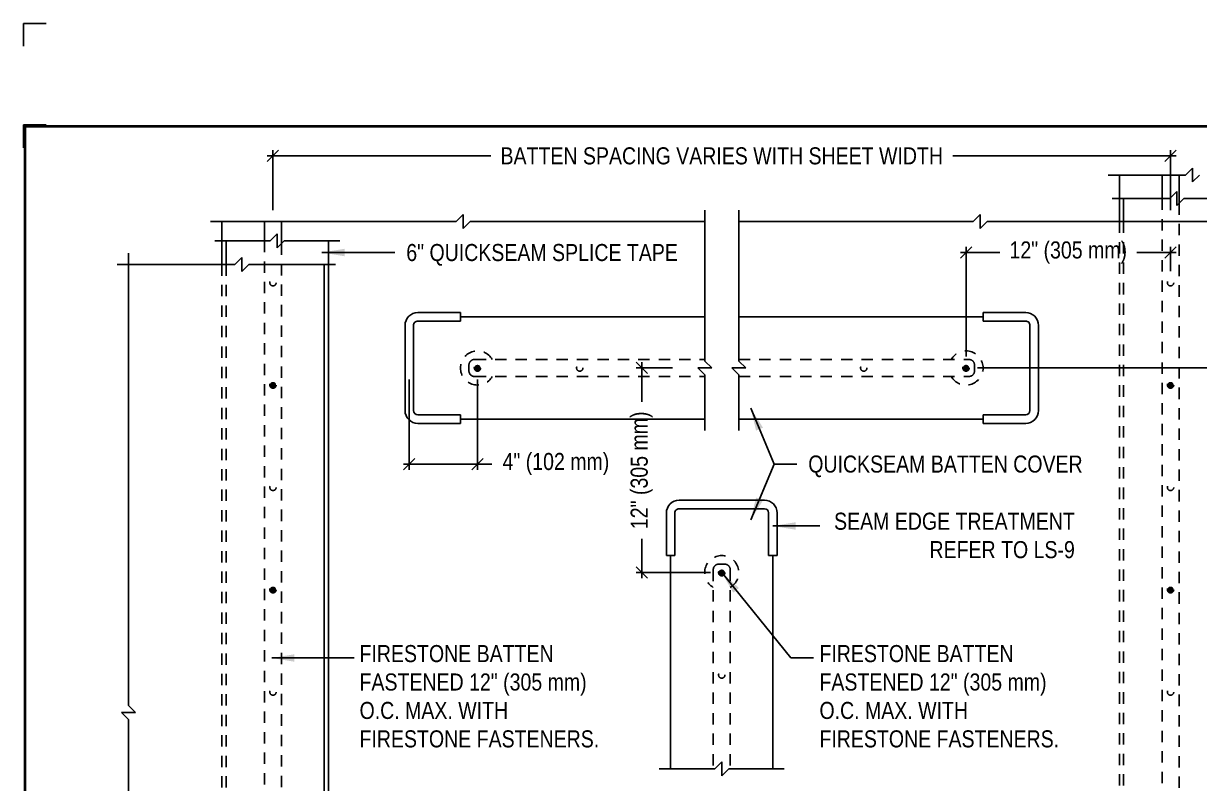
# Model space of a CAD drawing. Header units: inches. Extents: x 233.4 to 253.5, y -265.2 to -248.5.
# Drawn here: x 233.45 to 246.39, y -256.83 to -248.47 of the extents above; entities that cross this region are included whole.
import ezdxf
from ezdxf.enums import TextEntityAlignment as Align

# ---------------------------------------------------------------- set-up
doc = ezdxf.new("R2010")
doc.units = ezdxf.units.IN
doc.header["$MEASUREMENT"] = 0
doc.linetypes.add('HIDDEN2', pattern=[0.1875, 0.125, -0.0625])
doc.layers.get('0').update_dxf_attribs({"linetype": 'CONTINUOUS'})
doc.layers.get('DEFPOINTS').update_dxf_attribs({"linetype": 'CONTINUOUS'})
for name, color, linetype in [('FSBP-ACCESSORY-FIRESTONE', 7, 'CONTINUOUS'), ('FSBP-ANNO-NOTE', 7, 'CONTINUOUS'), ('FSBP-MEMBRANE', 7, 'CONTINUOUS'), ('FSBP-SEALANTS', 1, 'CONTINUOUS'), ('FSBP-TTLB-BORDER', 7, 'CONTINUOUS'), ('FSBP-TTLB-TEXT', 7, 'CONTINUOUS')]:
    doc.layers.add(name, color=color, linetype=linetype)
doc.styles.add('FSBP_ARIAL', font='arial.ttf')
doc.styles.add('FSBP_ARIAL_BOLD', font='')
doc.styles.add('FSBP_ARIAL_NAR', font='ARIALN.TTF')
doc.styles.get('FSBP_ARIAL_BOLD').set_extended_font_data('Arial Black')
doc.dimstyles.new('FSBP-DIM', dxfattribs={"dimtxt": 0.1875, "dimasz": 0.125, "dimexe": 0.0625, "dimexo": 0.125, "dimgap": 0.125, "dimtad": 0, "dimdec": 0, "dimzin": 1, "dimdsep": 46, "dimlunit": 4, "dimtxsty": 'FSBP_ARIAL_NAR', "dimblk": 'OBLIQUE', "dimcen": 0.09375, "dimdle": 0.0625, "dimclrd": 256, "dimclre": 256, "dimclrt": 256, "dimadec": 0, "dimazin": 0, "dimtfac": 1, "dimtdec": 0, "dimtmove": 1, "dimatfit": 3, "dimfxl": 1, "dimtolj": 1, "dimtzin": 0, "dimlwd": -1, "dimlwe": -1, "dimarcsym": 0})
doc.dimstyles.new('FSBP-LEADER', dxfattribs={"dimtxt": 0.1875, "dimasz": 0.25, "dimexe": 0.0625, "dimexo": 0.125, "dimgap": 0.125, "dimtad": 0, "dimtih": 1, "dimtoh": 1, "dimdec": 4, "dimzin": 0, "dimdsep": 46, "dimlunit": 4, "dimtxsty": 'FSBP_ARIAL_NAR', "dimcen": 0.09375, "dimclrd": 256, "dimclre": 256, "dimclrt": 256, "dimadec": 0, "dimazin": 0, "dimtfac": 1, "dimtdec": 4, "dimtofl": 0, "dimtmove": 0, "dimatfit": 3, "dimfxl": 1, "dimtolj": 1, "dimtzin": 0, "dimlwd": -1, "dimlwe": -1, "dimarcsym": 0})

# ---------------------------------------------------------------- blocks, each defined once
blk = doc.blocks.new('TTLB-EPDM_1')
at = {"layer": 'DEFPOINTS', "linetype": 'Continuous', "ltscale": 1.75}
blk.add_lwpolyline([(-0.015625, 13.88083333333333), (-0.015625, 14.13083333333333), (0.234375, 14.13083333333333)], dxfattribs=at)
at = {"layer": 'DEFPOINTS', "color": 1}
blk.add_lwpolyline([(0.234375, 13.015625), (-0.015625, 13.015625), (-0.015625, 12.765625)], dxfattribs=at)
at = {"layer": 'FSBP-TTLB-BORDER', "const_width": 0.03125}
blk.add_lwpolyline([(20, 0), (20, 13), (0, 13), (0, 0)], dxfattribs=at)
at = {"layer": 'FSBP-TTLB-TEXT'}
for tag, height, style, p in [('MAXIMUM_WARRANTY', 0.1875, 'FSBP_ARIAL_BOLD', (18.03987100774941, 0.2240244307510579)), ('ACCPT_SYSTEMS', 0.21875, 'FSBP_ARIAL', (12.49438170418193, -1.125))]:
    blk.add_attdef(tag, text='', height=height, dxfattribs=dict(at, style=style)).set_placement(p, align=Align.MIDDLE_LEFT)
for tag, height, style, p in [('DETAIL_DESCP_LINE_1', 0.21875, 'FSBP_ARIAL_BOLD', (10.33118450231211, -0.3736318192489421)), ('ISSUE_REV_DATE', 0.21875, 'FSBP_ARIAL', (16.84069633627263, -0.7282559425942452)), ('DETAIL_NUMBER', 0.4375, 'FSBP_ARIAL', (18.91941590748775, -0.8931630692489421))]:
    blk.add_attdef(tag, text='', height=height, dxfattribs=dict(at, style=style)).set_placement(p, align=Align.MIDDLE_CENTER)
blk = doc.blocks.new('_OBLIQUE')
at = {"color": 0, "linetype": 'ByBlock'}
blk.add_line((-0.5, -0.5), (0.5, 0.5), dxfattribs=at)
blk = doc.blocks.new('*D4')
at = {"layer": 'DEFPOINTS', "color": 0, "transparency": 16777216}
for p in [(246.0666716077559, -250.9921663651043), (246.0666716077559, -251.3239569630796), (243.8166716077559, -252.2614569630796)]:
    blk.add_point(p, dxfattribs=at)
at = {"layer": 'FSBP-ANNO-NOTE', "transparency": 16777216}
for p, q in [((243.7541716077559, -250.9921663651043), (244.1877920033903, -250.9921663651043)), ((243.8166716077559, -252.1364569630796), (243.8166716077559, -250.9296663651043)), ((246.1291716077559, -250.9921663651043), (245.6955512121216, -250.9921663651043)), ((246.0666716077559, -251.1989569630796), (246.0666716077559, -250.9296663651043))]:
    blk.add_line(p, q, dxfattribs=at)
at = {"layer": 'FSBP-ANNO-NOTE', "transparency": 16777216, "xscale": 0.125, "yscale": 0.125, "zscale": 0.125, "rotation": 180}
blk.add_blockref('_OBLIQUE', (243.8166716077559, -250.9921663651043), dxfattribs=at)
at = {"layer": 'FSBP-ANNO-NOTE', "transparency": 16777216, "xscale": 0.125, "yscale": 0.125, "zscale": 0.125}
blk.add_blockref('_OBLIQUE', (246.0666716077559, -250.9921663651043), dxfattribs=at)
at = {"layer": 'FSBP-ANNO-NOTE', "transparency": 16777216, "insert": (244.9416716077559, -250.9921663651043), "char_height": 0.1875, "attachment_point": 5, "style": 'FSBP_ARIAL_NAR'}
blk.add_mtext('\\A1;12" (305 mm)', dxfattribs=at)
blk = doc.blocks.new('*D10')
at = {"layer": 'DEFPOINTS', "color": 0, "transparency": 16777216}
for p in [(237.6916716077559, -252.2614569630796), (238.4416716077559, -252.2614569630796), (238.4416716077559, -253.3176562381061)]:
    blk.add_point(p, dxfattribs=at)
at = {"layer": 'FSBP-ANNO-NOTE', "transparency": 16777216}
for p, q in [((237.6916716077559, -252.3864569630796), (237.6916716077559, -253.3801562381061)), ((238.4416716077559, -252.3864569630796), (238.4416716077559, -253.3801562381061)), ((237.6291716077559, -253.3176562381061), (238.5041716077559, -253.3176562381061)), ((238.6000538091273, -253.3176562381061), (238.4416716077559, -253.3176562381061))]:
    blk.add_line(p, q, dxfattribs=at)
at = {"layer": 'FSBP-ANNO-NOTE', "transparency": 16777216, "xscale": 0.125, "yscale": 0.125, "zscale": 0.125, "rotation": 180}
blk.add_blockref('_OBLIQUE', (237.6916716077559, -253.3176562381061), dxfattribs=at)
at = {"layer": 'FSBP-ANNO-NOTE', "transparency": 16777216, "xscale": 0.125, "yscale": 0.125, "zscale": 0.125}
blk.add_blockref('_OBLIQUE', (238.4416716077559, -253.3176562381061), dxfattribs=at)
at = {"layer": 'FSBP-ANNO-NOTE', "transparency": 16777216, "insert": (239.3045004325925, -253.3176562381061), "char_height": 0.1875, "attachment_point": 5, "style": 'FSBP_ARIAL_NAR'}
blk.add_mtext('\\A1;4" (102 mm)', dxfattribs=at)
blk = doc.blocks.new('*D2')
at = {"layer": 'DEFPOINTS', "color": 0, "transparency": 16777216}
for p in [(246.0666716077557, -249.9306130538656), (236.1916716077557, -250.6520385115296), (246.0666716077557, -250.6520385115296)]:
    blk.add_point(p, dxfattribs=at)
at = {"layer": 'FSBP-ANNO-NOTE', "transparency": 16777216}
for p, q in [((236.1291716077557, -249.9306130538656), (238.5867517578239, -249.9306130538656)), ((236.1916716077557, -250.5270385115296), (236.1916716077557, -249.8681130538656)), ((246.1291716077557, -249.9306130538656), (243.6715914576875, -249.9306130538656)), ((246.0666716077557, -250.5270385115296), (246.0666716077557, -249.8681130538656))]:
    blk.add_line(p, q, dxfattribs=at)
at = {"layer": 'FSBP-ANNO-NOTE', "transparency": 16777216, "xscale": 0.125, "yscale": 0.125, "zscale": 0.125, "rotation": 180}
blk.add_blockref('_OBLIQUE', (236.1916716077557, -249.9306130538656), dxfattribs=at)
at = {"layer": 'FSBP-ANNO-NOTE', "transparency": 16777216, "xscale": 0.125, "yscale": 0.125, "zscale": 0.125}
blk.add_blockref('_OBLIQUE', (246.0666716077557, -249.9306130538656), dxfattribs=at)
at = {"layer": 'FSBP-ANNO-NOTE', "transparency": 16777216, "insert": (241.1291716077557, -249.9306130538656), "char_height": 0.1875, "attachment_point": 5, "style": 'FSBP_ARIAL_NAR'}
blk.add_mtext('\\A1;BATTEN SPACING VARIES WITH SHEET WIDTH', dxfattribs=at)
blk = doc.blocks.new('*D9')
at = {"layer": 'DEFPOINTS', "color": 0, "transparency": 16777216}
for p in [(240.2488062678929, -252.2614569630797), (240.713459944225, -252.2614569630797), (241.1291716077558, -254.5114569630797)]:
    blk.add_point(p, dxfattribs=at)
at = {"layer": 'FSBP-ANNO-NOTE', "transparency": 16777216}
for p, q in [((240.588459944225, -252.2614569630797), (240.1863062678929, -252.2614569630797)), ((240.2488062678929, -252.1989569630797), (240.2488062678929, -252.6325773587141)), ((240.2488062678929, -254.5739569630797), (240.2488062678929, -254.1403365674453)), ((241.0041716077558, -254.5114569630797), (240.1863062678929, -254.5114569630797))]:
    blk.add_line(p, q, dxfattribs=at)
at = {"layer": 'FSBP-ANNO-NOTE', "transparency": 16777216, "xscale": 0.125, "yscale": 0.125, "zscale": 0.125}
for p, rotation in [((240.2488062678929, -252.2614569630797), 90), ((240.2488062678929, -254.5114569630797), 270)]:
    blk.add_blockref('_OBLIQUE', p, dxfattribs=dict(at, rotation=rotation))
at = {"layer": 'FSBP-ANNO-NOTE', "transparency": 16777216, "insert": (240.2488062678929, -253.3864569630797), "char_height": 0.1875, "attachment_point": 5, "rotation": 90, "style": 'FSBP_ARIAL_NAR'}
blk.add_mtext('\\A1;12" (305 mm)', dxfattribs=at)

msp = doc.modelspace()

# ---------------------------------------------------------------- linework, layer by layer
at = {"layer": 'FSBP-ACCESSORY-FIRESTONE'}
for p, q in [((245.9729216077561, -250.3996080079795), (245.9729216077561, -250.1400811743582)), ((246.160421607756, -250.4528423680479), (246.160421607756, -250.1400811743582)), ((236.0979216077559, -250.864115220545), (236.0979216077558, -250.6520385115296)), ((236.2854216077557, -250.8939120806136), (236.2854216077557, -250.6520385115296))]:
    msp.add_line(p, q, dxfattribs=at)
at = {"layer": 'FSBP-ACCESSORY-FIRESTONE', "linetype": 'HIDDEN2'}
for p, q in [((245.9729216077561, -250.3996080079795), (245.9729216077561, -259.2302069630797)), ((246.160421607756, -250.4528423680479), (246.1604216077559, -259.2302069630797)), ((236.0979216077559, -250.8641152205451), (236.097921607756, -259.2302069630796)), ((236.2854216077556, -250.8939120806136), (236.2854216077557, -259.2302069630796)), ((238.3479216077561, -252.2927069630795), (238.347921607756, -252.2302069630796)), ((238.410421607756, -252.1677069630796), (240.9416716077559, -252.1677069630796)), ((241.3166716077558, -252.1677069630796), (243.8479216077559, -252.1677069630796)), ((243.9104216077559, -252.2927069630798), (243.9104216077559, -252.2302069630796)), ((238.4104216077561, -252.3552069630795), (240.9416716077559, -252.3552069630796)), ((241.3166716077559, -252.3552069630796), (243.8479216077559, -252.3552069630798)), ((241.0354216077558, -254.4802069630796), (241.0354216077559, -256.6677069630796)), ((241.0979216077558, -254.4177069630796), (241.1604216077558, -254.4177069630796)), ((241.2229216077558, -254.4802069630796), (241.2229216077558, -256.6677069630796))]:
    msp.add_line(p, q, dxfattribs=at)
at = {"layer": 'FSBP-ACCESSORY-FIRESTONE', "const_width": 0.03515625}
for points in [[(238.4240934827559, -252.2614569630796, 1), (238.4592497327559, -252.2614569630796, 1)], [(243.7990934827559, -252.2614569630796, 1), (243.8342497327559, -252.2614569630796, 1)], [(236.1740934827557, -252.4489569630796, -1), (236.2092497327557, -252.4489569630796, -1)], [(246.0490934827558, -252.4489569630796, -1), (246.0842497327558, -252.4489569630796, -1)], [(241.1115934827558, -254.5114569630796, 1), (241.1467497327558, -254.5114569630796, 1)], [(236.1740934827557, -254.6989569630796, -1), (236.2092497327557, -254.6989569630796, -1)], [(246.0490934827558, -254.6989569630796, -1), (246.0842497327558, -254.6989569630796, -1)]]:
    msp.add_lwpolyline(points, format="xyb", close=True, dxfattribs=at)
at = {"layer": 'FSBP-ACCESSORY-FIRESTONE', "linetype": 'HIDDEN2'}
for centre in [(236.1916716077558, -251.3239569630796), (246.0666716077559, -251.3239569630796), (238.4416716077559, -252.2614569630796), (242.6916716077559, -252.2614569630796), (243.8166716077559, -252.2614569630796), (236.1916716077558, -252.4489569630796), (246.0666716077559, -252.4489569630796), (236.1916716077558, -253.5739569630796), (246.0666716077559, -253.5739569630796), (241.1291716077558, -254.5114569630796), (236.1916716077557, -254.6989569630796), (246.0666716077558, -254.6989569630796), (241.1291716077558, -255.6364569630797), (236.1916716077558, -255.8239569630796), (246.0666716077559, -255.8239569630796)]:
    msp.add_circle(centre, 0.03515625, dxfattribs=at)
for centre, start, end in [((238.410421607756, -252.2302069630796), 90, 180.0000000000196), ((238.4104216077561, -252.2927069630795), 180.0000000000173, 269.9999999999977), ((243.8479216077559, -252.2302069630796), 0, 90.00000000000061), ((243.8479216077559, -252.2927069630798), 269.9999999999977, 0), ((241.0979216077558, -254.4802069630796), 90, 180.0000000000013), ((241.1604216077558, -254.4802069630796), 359.9999999999999, 90)]:
    msp.add_arc(centre, 0.0625, start, end, dxfattribs=at)
at = {"layer": 'FSBP-ANNO-NOTE'}
msp.add_line((243.9416716077559, -252.2614569630796), (249.8429919131966, -252.2614569630796), dxfattribs=at)
at = {"layer": 'FSBP-MEMBRANE'}
for p, q in [((246.3085214920038, -250.0634093142898), (246.2318496319353, -250.1400811743583)), ((246.3085214920038, -250.0634093142898), (246.3085214920038, -250.2167530344267)), ((245.3791716077559, -250.1400811743582), (246.2318496319353, -250.1400811743582)), ((245.5041716077559, -250.6520385115298), (245.5041716077559, -250.1400811743582)), ((246.3085214920038, -250.2167530344267), (246.3851933520722, -250.1400811743583)), ((246.1369841077559, -250.3229361479111), (246.0603122476875, -250.3996080079796)), ((246.1369841077559, -250.3229361479111), (246.1369841077559, -250.476279868048)), ((245.4260466077559, -250.3996080079795), (246.0603122476876, -250.3996080079795)), ((245.5510466077559, -250.6520385115298), (245.5510466077559, -250.3996080079795)), ((246.1369841077559, -250.476279868048), (246.2136559678244, -250.3996080079796)), ((246.2136559678244, -250.3996080079795), (246.8479216077559, -250.3996080079795)), ((238.285421607756, -250.5753666514614), (238.2087497476876, -250.6520385115298)), ((238.285421607756, -250.5753666514614), (238.285421607756, -250.7287103715983)), ((240.941671607756, -250.5270385115298), (240.9416716077559, -252.1847851030111)), ((241.316671607756, -250.5270385115298), (241.3166716077559, -252.1847851030111)), ((243.9729216077559, -250.5753666514614), (243.8962497476875, -250.6520385115298)), ((243.9729216077559, -250.5753666514614), (243.9729216077559, -250.7287103715983)), ((235.5041716077559, -250.6520385115296), (238.2087497476876, -250.6520385115298)), ((235.6291716077558, -251.1236058924309), (235.6291716077559, -250.6520385115296)), ((238.285421607756, -250.7287103715983), (238.3620934678244, -250.6520385115298)), ((238.3620934678244, -250.6520385115298), (240.941671607756, -250.6520385115298)), ((243.8962497476875, -250.6520385115298), (241.3166716077559, -250.6520385115298)), ((243.9729216077559, -250.7287103715983), (244.0495934678244, -250.6520385115298)), ((246.676046607756, -250.6520385115296), (244.0495934678244, -250.6520385115298)), ((235.5510466077558, -250.864115220545), (236.1618747476874, -250.864115220545)), ((235.6760466077558, -251.1236058924309), (235.6760466077558, -250.8641152205451)), ((236.2385466077558, -250.7874433604766), (236.1618747476873, -250.864115220545)), ((236.2385466077558, -250.7874433604766), (236.2385466077558, -250.9407870806135)), ((236.2385466077558, -250.9407870806135), (236.3152184678243, -250.864115220545)), ((236.3152184678243, -250.864115220545), (236.9260466077557, -250.864115220545)), ((236.8010466077557, -251.0379054429031), (236.8010466077557, -250.864115220545)), ((234.6033444041144, -250.9986058924308), (234.6033444041144, -255.9717529053157)), ((234.4783444041144, -251.1236058924308), (235.772769030403, -251.1236058924309)), ((235.8494408904715, -251.0469340323624), (235.772769030403, -251.1236058924308)), ((235.8494408904715, -251.0469340323624), (235.8494408904715, -251.2002777524993)), ((235.8494408904715, -251.2002777524993), (235.92611275054, -251.1236058924308)), ((235.92611275054, -251.1236058924308), (236.8791716077558, -251.1236058924309)), ((236.7541716077558, -251.1236058924309), (236.7541716077557, -261.4489569630796)), ((236.8010466077557, -251.0379054429031), (236.8010466077556, -261.4489569630796)), ((240.9416716077559, -251.6989569630796), (238.2541716077561, -251.6989569630796)), ((244.0041716077558, -251.6989569630796), (241.3166716077559, -251.6989569630796)), ((241.0183434678244, -252.2614569630796), (240.8649997476875, -252.2614569630796)), ((240.8649997476875, -252.2614569630796), (240.9416716077559, -252.3381288231481)), ((241.0183434678244, -252.2614569630796), (240.9416716077559, -252.1847851030112)), ((241.3933434678244, -252.2614569630796), (241.2399997476875, -252.2614569630796)), ((241.2399997476875, -252.2614569630796), (241.3166716077559, -252.3381288231481)), ((241.3933434678244, -252.2614569630796), (241.3166716077559, -252.1847851030112)), ((240.9416716077559, -252.3381288231481), (240.9416716077559, -252.9489569630795)), ((241.3166716077559, -252.3381288231481), (241.3166716077559, -252.9489569630795)), ((240.9416716077559, -252.8239569630796), (238.2541716077561, -252.8239569630796)), ((244.0041716077558, -252.8239569630796), (241.3166716077559, -252.8239569630796)), ((240.5666716077557, -254.3239569630796), (240.5666716077558, -256.6677069630796)), ((241.6916716077557, -254.3239569630796), (241.6916716077558, -256.6677069630796)), ((234.6806193206833, -256.0490278218846), (234.6033444041144, -255.9717529053158)), ((234.5260694875455, -256.0490278218846), (234.6806193206833, -256.0490278218846)), ((234.5260694875455, -256.0490278218846), (234.6033444041144, -256.1263027384535)), ((234.6033444041144, -256.1263027384535), (234.6033444041144, -261.4489569630796)), ((240.4416716077557, -256.6677069630796), (241.0524997476874, -256.6677069630796)), ((241.1291716077558, -256.5910351030112), (241.0524997476874, -256.6677069630796)), ((241.1291716077558, -256.5910351030112), (241.1291716077558, -256.7443788231481)), ((241.1291716077558, -256.7443788231481), (241.2058434678243, -256.6677069630796)), ((241.2058434678243, -256.6677069630796), (241.8166716077557, -256.6677069630796))]:
    msp.add_line(p, q, dxfattribs=at)
at = {"layer": 'FSBP-MEMBRANE', "linetype": 'HIDDEN2'}
for p, q in [((245.5041716077559, -250.6520385115298), (245.5041716077558, -261.4489569630796)), ((245.5510466077559, -250.6520385115298), (245.5510466077558, -261.4489569630796)), ((235.6291716077558, -251.1236058924309), (235.6291716077557, -261.4489569630796)), ((235.6760466077558, -251.1236058924309), (235.6760466077557, -261.4489569630796))]:
    msp.add_line(p, q, dxfattribs=at)
msp.add_circle((239.5666716077559, -252.2614569630796), 0.03515625, dxfattribs=at)
for centre, start, end in [((238.4416716077561, -252.2614569630796), 30.00000000000052, 330.0000000000009), ((243.8166716077559, -252.2614569630796), 209.9999999999991, 149.9999999999995), ((241.1291716077558, -254.5114569630796), 300.0000000000033, 240.0000000000346)]:
    msp.add_arc(centre, 0.1875, start, end, dxfattribs=at)
at = {"layer": 'FSBP-SEALANTS'}
for p, q in [((238.2541716077561, -251.6520819630797), (237.785421607756, -251.6520819630797)), ((238.2541716077561, -251.7458319630797), (237.785421607756, -251.7458319630797)), ((238.2541716077561, -251.7458319630797), (238.2541716077561, -251.6520819630797)), ((244.0041716077559, -251.7458319630797), (244.0041716077559, -251.6520819630797)), ((244.0041716077559, -251.6520819630797), (244.4729216077559, -251.6520819630797)), ((244.0041716077559, -251.7458319630797), (244.4729216077559, -251.7458319630797)), ((237.644796607756, -252.7302069630797), (237.644796607756, -251.7927069630797)), ((237.738546607756, -252.7302069630797), (237.738546607756, -251.7927069630797)), ((244.5197966077557, -252.7302069630797), (244.5197966077557, -251.7927069630797)), ((244.6135466077557, -252.7302069630797), (244.6135466077558, -251.7927069630797)), ((238.2541716077561, -252.7770819630797), (237.785421607756, -252.7770819630797)), ((238.2541716077561, -252.7770819630797), (238.2541716077561, -252.8708319630797)), ((244.0041716077559, -252.7770819630797), (244.4729216077559, -252.7770819630797)), ((244.0041716077559, -252.7770819630797), (244.0041716077559, -252.8708319630797)), ((238.2541716077561, -252.8708319630798), (237.785421607756, -252.8708319630797)), ((244.0041716077559, -252.8708319630798), (244.4729216077559, -252.8708319630797)), ((241.5979216077558, -253.7145819630796), (240.6604216077558, -253.7145819630796)), ((241.5979216077558, -253.8083319630796), (240.6604216077558, -253.8083319630796)), ((240.5197966077558, -253.8552069630795), (240.5197966077558, -254.3239569630796)), ((240.6135466077558, -253.8552069630795), (240.6135466077558, -254.3239569630796)), ((241.6447966077558, -253.8552069630796), (241.6447966077558, -254.3239569630796)), ((241.7385466077558, -253.8552069630796), (241.7385466077558, -254.3239569630796)), ((240.6135466077558, -254.3239569630796), (240.5197966077558, -254.3239569630796)), ((241.6447966077558, -254.3239569630796), (241.7385466077558, -254.3239569630796))]:
    msp.add_line(p, q, dxfattribs=at)
for centre, radius, start, end in [((237.7854216077561, -251.7927069630797), 0.140625, 89.99999999999959, 180.000000000001), ((237.7854216077561, -251.7927069630797), 0.046875, 89.99999999999959, 180.000000000001), ((244.4729216077557, -251.7927069630797), 0.140625, 359.9999999999991, 90.00000000000041), ((244.4729216077557, -251.7927069630797), 0.046875, 359.9999999999991, 90.00000000000041), ((237.7854216077561, -252.7302069630797), 0.140625, 180.0000000000012, 269.9999999999996), ((237.7854216077561, -252.7302069630797), 0.046875, 180.0000000000012, 269.9999999999996), ((244.4729216077557, -252.7302069630797), 0.140625, 270.0000000000004, 359.9999999999989), ((244.4729216077557, -252.7302069630797), 0.046875, 270.0000000000004, 359.9999999999989), ((240.6604216077558, -253.8552069630795), 0.140625, 89.99999999999898, 180.0000000000004), ((241.5979216077558, -253.8552069630796), 0.140625, 4.071109992273301e-13, 89.99999999999878), ((240.6604216077558, -253.8552069630795), 0.046875, 89.99999999999898, 180.0000000000004), ((241.5979216077558, -253.8552069630796), 0.046875, 4.071109992273301e-13, 89.99999999999878)]:
    msp.add_arc(centre, radius, start, end, dxfattribs=at)

# ---------------------------------------------------------------- block references
msp.add_blockref('TTLB-EPDM_1', (233.4627011304548, -262.6057045035641))

# ---------------------------------------------------------------- texts
at = {"layer": 'FSBP-ANNO-NOTE', "style": 'FSBP_ARIAL_NAR'}
for s, p in [('6" QUICKSEAM SPLICE TAPE', (237.6582588751447, -250.9921663651043)), ('QUICKSEAM BATTEN COVER', (242.0809443719756, -253.3176562381061))]:
    msp.add_text(s, height=0.1875, dxfattribs=at).set_placement(p, align=Align.MIDDLE_LEFT)
at = {"layer": 'FSBP-ANNO-NOTE', "char_height": 0.1875, "style": 'FSBP_ARIAL_NAR'}
for s, width, heights, insert, attachment_point in [('\\pt0.1875;SEAM EDGE TREATMENT\\PREFER TO LS-9', 2.728539440373424, [0.5849446624599784], (245.0138607636763, -253.8522084820979), 3), ('FIRESTONE BATTEN \\PFASTENED 12" (305 mm) \\PO.C. MAX. WITH \\PFIRESTONE FASTENERS.', 2.638347102911212, [1.580697859275464], (237.1439230407341, -255.3073921247578), 1), ('FIRESTONE BATTEN \\PFASTENED 12" (305 mm) \\PO.C. MAX. WITH \\PFIRESTONE FASTENERS.', 2.638347102911212, [1.580697859275464], (242.2040127773835, -255.3073921247578), 1)]:
    msp.add_mtext_dynamic_manual_height_columns(s, width=width, gutter_width=2.5, heights=heights, dxfattribs=dict(at, insert=insert, attachment_point=attachment_point))

# ---------------------------------------------------------------- dimensions: what is measured, and where the dimension line sits
at = {"layer": 'FSBP-ANNO-NOTE'}
dim = msp.add_linear_dim(base=(246.0666716077557, -249.9306130538656), p1=(236.1916716077557, -250.6520385115296), p2=(246.0666716077557, -250.6520385115296), text='BATTEN SPACING VARIES WITH SHEET WIDTH', dimstyle='FSBP-DIM', dxfattribs=at)
dim.commit()
dim.dimension.update_dxf_attribs({"geometry": '*D2', "text_midpoint": (241.1291716077557, -249.9306130538656)})
for base, p1, p2, text, picture, middle in [((246.0666716077559, -250.9921663651043), (243.8166716077559, -252.2614569630796), (246.0666716077559, -251.3239569630796), '12" (305 mm)', '*D4', (244.9416716077559, -250.9921663651043)), ((238.4416716077559, -253.3176562381061), (237.6916716077559, -252.2614569630796), (238.4416716077559, -252.2614569630796), '4" (102 mm)', '*D10', (239.3045004325925, -253.3176562381061))]:
    dim = msp.add_linear_dim(base=base, p1=p1, p2=p2, text=text, dimstyle='FSBP-DIM', dxfattribs=at)
    dim.commit()
    dim.dimension.update_dxf_attribs({"geometry": picture, "text_midpoint": middle, "dimtype": 160})
dim = msp.add_linear_dim(base=(240.2488062678929, -252.2614569630797), p1=(241.1291716077558, -254.5114569630797), p2=(240.713459944225, -252.2614569630797), angle=270, text='12" (305 mm)', dimstyle='FSBP-DIM', dxfattribs=at)
dim.commit()
dim.dimension.update_dxf_attribs({"geometry": '*D9', "text_midpoint": (240.2488062678929, -253.3864569630797), "dimtype": 160})

# ---------------------------------------------------------------- leaders
for points in [[(236.7297742487338, -250.9921663651043), (237.5332588751447, -250.9921663651043)], [(241.4476740261445, -252.702979968564), (241.7059443719756, -253.3176562381061), (241.9559443719756, -253.3176562381061)], [(241.4476740261445, -253.9323325076482), (241.7059443719756, -253.3176562381061), (241.9559443719756, -253.3176562381061)], [(241.6916716077558, -253.9985433928384), (242.206583256444, -253.9985433928384)], [(241.1291716077558, -254.5114569630796), (241.8899993809069, -255.4497648141961), (242.1399993809069, -255.4497648141961)], [(236.1773992297983, -255.4497648141961), (237.0852077837824, -255.4497648141961)]]:
    msp.add_leader(points, dimstyle='FSBP-LEADER', dxfattribs=at)

doc.saveas('drawing.dxf')
